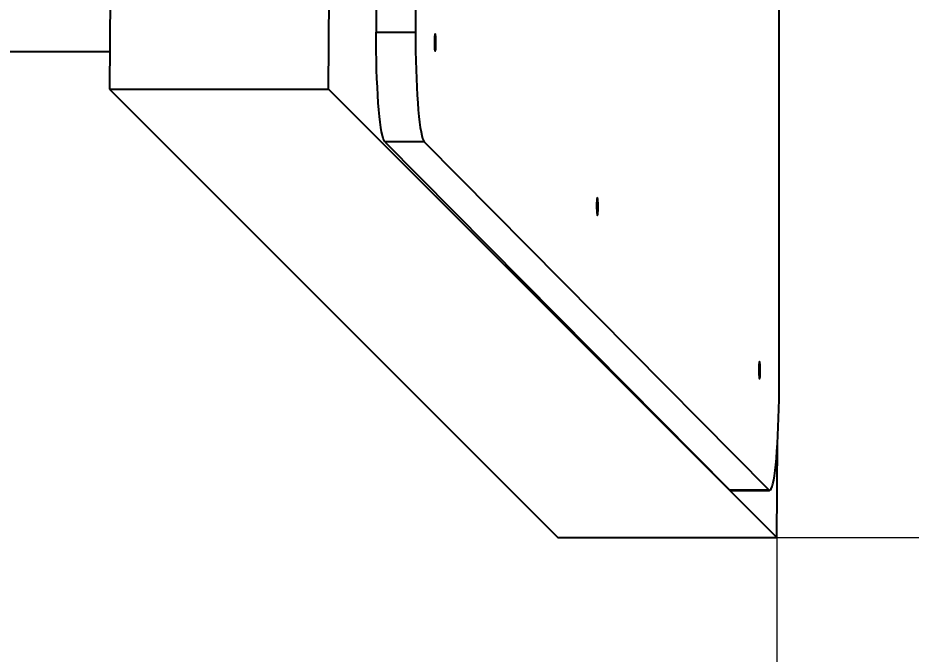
# Model space of a CAD drawing. Header units: millimetres. Extents: x -5052 to 3913, y -2721 to 2583.
# Drawn here: x 2067.3 to 2473.8, y -683.3 to -393.8 of the extents above; entities that cross this region are included whole.
import ezdxf

# ---------------------------------------------------------------- set-up
doc = ezdxf.new("R2010")
doc.units = ezdxf.units.MM
for name, color, linetype in [('DIKOM_ОБЪЕКТ', 7, 'Continuous'), ('DIKOM_РАЗМЕР_ЗОНА', 7, 'Continuous'), ('DIKOM_РАЗМЕР_ОБЪЕКТА', 7, 'Continuous')]:
    doc.layers.add(name, color=color, linetype=linetype)
doc.styles.add('style1', font='arial.ttf', dxfattribs={"width": 0.8})
doc.dimstyles.new('1-50', dxfattribs={"dimtxt": 300, "dimasz": 200, "dimexe": 100, "dimexo": 0, "dimgap": 100, "dimtad": 1, "dimdec": 0, "dimtxsty": 'style1', "dimcen": 0, "dimclrd": 7, "dimclre": 7, "dimadec": 1, "dimazin": 2, "dimtfac": 1, "dimtdec": 0, "dimtmove": 0, "dimatfit": 3, "dimfxl": 0, "dimlwd": 25, "dimlwe": 18, "dimarcsym": 0})

# ---------------------------------------------------------------- blocks, each defined once
blk = doc.blocks.new('*D1')
at = {"layer": 'Defpoints', "color": 0, "transparency": 16777216}
for p in [(-2746.91, -630.26), (2412.71, -630.26), (2412.71, -1120.25)]:
    blk.add_point(p, dxfattribs=at)
at = {"layer": 'DIKOM_РАЗМЕР_ОБЪЕКТА', "color": 7, "lineweight": 18, "transparency": 16777216}
for p, q in [((-2746.91, -630.26), (-2746.91, -1220.25)), ((2412.71, -630.26), (2412.71, -1220.25))]:
    blk.add_line(p, q, dxfattribs=at)
at = {"layer": 'DIKOM_РАЗМЕР_ОБЪЕКТА', "color": 7, "lineweight": 25, "transparency": 16777216}
blk.add_line((-2546.91, -1120.25), (2212.71, -1120.25), dxfattribs=at)
at = {"layer": 'DIKOM_РАЗМЕР_ОБЪЕКТА', "color": 7, "transparency": 16777216}
for points in [[(-2546.91, -1086.91), (-2546.91, -1153.58), (-2746.91, -1120.25)], [(2212.71, -1086.91), (2212.71, -1153.58), (2412.71, -1120.25)]]:
    blk.add_solid(points, dxfattribs=at)
at = {"layer": 'DIKOM_РАЗМЕР_ОБЪЕКТА', "color": 0, "transparency": 16777216, "insert": (-167.1, -867.08), "char_height": 300, "attachment_point": 5, "style": 'style1'}
blk.add_mtext('5160', dxfattribs=at)
blk = doc.blocks.new('*D2')
at = {"layer": 'Defpoints', "color": 0, "transparency": 16777216}
for p in [(455.84, 1082.67), (2412.71, -630.26), (3072.2, -630.26)]:
    blk.add_point(p, dxfattribs=at)
at = {"layer": 'DIKOM_РАЗМЕР_ОБЪЕКТА', "color": 7, "lineweight": 18, "transparency": 16777216}
for p, q in [((455.84, 1082.67), (3172.2, 1082.67)), ((2412.71, -630.26), (3172.2, -630.26))]:
    blk.add_line(p, q, dxfattribs=at)
at = {"layer": 'DIKOM_РАЗМЕР_ОБЪЕКТА', "color": 7, "lineweight": 25, "transparency": 16777216}
blk.add_line((3072.2, 882.67), (3072.2, -430.26), dxfattribs=at)
at = {"layer": 'DIKOM_РАЗМЕР_ОБЪЕКТА', "color": 7, "transparency": 16777216}
for points in [[(3038.87, 882.67), (3105.54, 882.67), (3072.2, 1082.67)], [(3038.87, -430.26), (3105.54, -430.26), (3072.2, -630.26)]]:
    blk.add_solid(points, dxfattribs=at)
at = {"layer": 'DIKOM_РАЗМЕР_ОБЪЕКТА', "color": 0, "transparency": 16777216, "insert": (2819.03, 226.21), "char_height": 300, "attachment_point": 5, "rotation": 90, "style": 'style1'}
blk.add_mtext('1700', dxfattribs=at)
blk = doc.blocks.new('*D3')
at = {"layer": 'Defpoints', "color": 0, "transparency": 16777216}
for p in [(-4246.91, 762.04), (3912.71, 255.47), (3912.71, -2621.25)]:
    blk.add_point(p, dxfattribs=at)
at = {"layer": 'DIKOM_РАЗМЕР_ЗОНА', "color": 7, "lineweight": 18, "transparency": 16777216}
for p, q in [((-4246.91, 762.04), (-4246.91, -2721.25)), ((3912.71, 255.47), (3912.71, -2721.25))]:
    blk.add_line(p, q, dxfattribs=at)
at = {"layer": 'DIKOM_РАЗМЕР_ЗОНА', "color": 7, "lineweight": 25, "transparency": 16777216}
blk.add_line((-4046.91, -2621.25), (3712.71, -2621.25), dxfattribs=at)
at = {"layer": 'DIKOM_РАЗМЕР_ЗОНА', "color": 7, "transparency": 16777216}
for points in [[(-4046.91, -2587.91), (-4046.91, -2654.58), (-4246.91, -2621.25)], [(3712.71, -2587.91), (3712.71, -2654.58), (3912.71, -2621.25)]]:
    blk.add_solid(points, dxfattribs=at)
at = {"layer": 'DIKOM_РАЗМЕР_ЗОНА', "color": 0, "transparency": 16777216, "insert": (-167.1, -2368.08), "char_height": 300, "attachment_point": 5, "style": 'style1'}
blk.add_mtext('8160', dxfattribs=at)

msp = doc.modelspace()

# ---------------------------------------------------------------- linework, layer by layer
at = {"layer": 'DIKOM_ОБЪЕКТ'}
for p, q in [((2230.35, -295.71), (2230.35, -400.37)), ((2248.28, -295.71), (2248.28, -400.37)), ((2109.81, -326.6), (2109.05, -426.22)), ((2208.67, -426.22), (2209.43, -326.6)), ((2413.79, -558.81), (2413.79, -387.37)), ((2230.35, -400.37), (2248.28, -400.37)), ((1440.98, -409.13), (2109.18, -409.13)), ((2109.05, -426.22), (2313.09, -630.26)), ((2109.05, -426.22), (2208.67, -426.22)), ((2208.67, -426.22), (2412.71, -630.26)), ((2252.26, -450.17), (2234.32, -450.17)), ((2234.32, -450.17), (2391.12, -608.62)), ((2252.26, -450.17), (2409.05, -608.62)), ((2412.71, -630.26), (2413.04, -586.83)), ((2391.12, -608.62), (2409.05, -608.62)), ((2391.5, -608.81), (2409.43, -608.81)), ((2313.09, -630.26), (2412.71, -630.26))]:
    msp.add_line(p, q, dxfattribs=at)
at = {"layer": 'DIKOM_ОБЪЕКТ', "flags": 128}
for points in [[(2234.32, -450.17), (2233.95, -449.6), (2233.58, -448.66), (2233.21, -447.34), (2232.86, -445.67), (2232.53, -443.66), (2232.21, -441.31), (2231.9, -438.66), (2231.62, -435.71), (2231.37, -432.5), (2231.14, -429.04), (2230.93, -425.36), (2230.76, -421.49), (2230.61, -417.46), (2230.5, -413.3), (2230.42, -409.05), (2230.37, -404.72), (2230.35, -400.37)], [(2248.28, -400.37), (2248.3, -404.72), (2248.35, -409.05), (2248.43, -413.3), (2248.54, -417.46), (2248.69, -421.49), (2248.86, -425.36), (2249.07, -429.04), (2249.3, -432.5), (2249.56, -435.71), (2249.84, -438.66), (2250.14, -441.31), (2250.46, -443.66), (2250.8, -445.67), (2251.15, -447.34), (2251.51, -448.66), (2251.88, -449.6), (2252.26, -450.17)], [(2257.24, -401.02), (2257.14, -401.19), (2257.04, -401.71), (2256.97, -402.52), (2256.91, -403.55), (2256.89, -404.72), (2256.9, -405.91), (2256.94, -407.02), (2257, -407.95), (2257.09, -408.62), (2257.19, -408.97), (2257.29, -408.97), (2257.39, -408.62), (2257.48, -407.95), (2257.54, -407.02), (2257.58, -405.91), (2257.59, -404.72), (2257.56, -403.55), (2257.51, -402.52), (2257.43, -401.71), (2257.34, -401.19), (2257.24, -401.02)], [(2331.04, -475.59), (2330.93, -475.77), (2330.84, -476.28), (2330.76, -477.1), (2330.71, -478.13), (2330.69, -479.29), (2330.7, -480.48), (2330.73, -481.59), (2330.8, -482.52), (2330.88, -483.19), (2330.98, -483.54), (2331.09, -483.54), (2331.19, -483.19), (2331.27, -482.52), (2331.34, -481.59), (2331.38, -480.48), (2331.38, -479.29), (2331.36, -478.13), (2331.31, -477.1), (2331.23, -476.28), (2331.14, -475.77), (2331.04, -475.59)], [(2404.83, -550.16), (2404.73, -550.34), (2404.64, -550.86), (2404.56, -551.67), (2404.51, -552.7), (2404.48, -553.86), (2404.49, -555.05), (2404.53, -556.16), (2404.59, -557.1), (2404.68, -557.77), (2404.78, -558.12), (2404.88, -558.12), (2404.98, -557.77), (2405.07, -557.1), (2405.13, -556.16), (2405.17, -555.05), (2405.18, -553.86), (2405.16, -552.7), (2405.1, -551.67), (2405.03, -550.86), (2404.93, -550.34), (2404.83, -550.16)], [(2409.05, -608.62), (2409.43, -608.81), (2409.81, -608.62), (2410.19, -608.06), (2410.56, -607.11), (2410.92, -605.8), (2411.27, -604.14), (2411.61, -602.12), (2411.93, -599.78), (2412.23, -597.12), (2412.51, -594.18), (2412.77, -590.96), (2413, -587.5), (2413.21, -583.82), (2413.38, -579.95), (2413.53, -575.92), (2413.64, -571.76), (2413.72, -567.5), (2413.77, -563.17), (2413.79, -558.81)], [(2391.5, -608.81), (2391.5, -608.81), (2391.12, -608.62)]]:
    msp.add_lwpolyline(points, dxfattribs=at)

# ---------------------------------------------------------------- dimensions: what is measured, and where the dimension line sits
at = {"layer": 'DIKOM_РАЗМЕР_ЗОНА'}
dim = msp.add_linear_dim(base=(3912.71, -2621.25), p1=(-4246.91, 762.04), p2=(3912.71, 255.47), text='8160', dimstyle='1-50', dxfattribs=at)
dim.commit()
dim.dimension.update_dxf_attribs({"geometry": '*D3', "text_midpoint": (-167.1, -2621.25), "dimtype": 160})
at = {"layer": 'DIKOM_РАЗМЕР_ОБЪЕКТА'}
dim = msp.add_linear_dim(base=(3072.2, -630.26), p1=(455.84, 1082.67), p2=(2412.71, -630.26), angle=90, text='1700', dimstyle='1-50', dxfattribs=at)
dim.commit()
dim.dimension.update_dxf_attribs({"geometry": '*D2', "text_midpoint": (3072.2, 226.21), "dimtype": 160})
dim = msp.add_linear_dim(base=(2412.71, -1120.25), p1=(-2746.91, -630.26), p2=(2412.71, -630.26), text='5160', dimstyle='1-50', dxfattribs=at)
dim.commit()
dim.dimension.update_dxf_attribs({"geometry": '*D1', "text_midpoint": (-167.1, -1120.25), "dimtype": 160})

doc.saveas('drawing.dxf')
